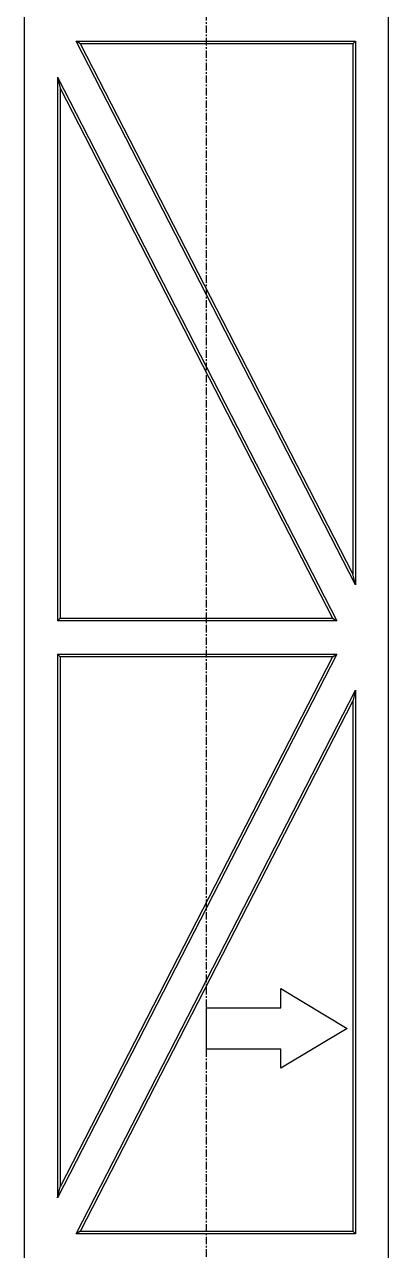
# Model space of a CAD drawing. Extents: x -268 to 907, y 393 to 1224.
# Drawn here: x 238.7 to 260.7, y 885.1 to 959.1 of the extents above; entities that cross this region are included whole.
import ezdxf

# ---------------------------------------------------------------- set-up
doc = ezdxf.new("R2010")
doc.units = 0
doc.header["$LTSCALE"] = 1.21
doc.header["$MEASUREMENT"] = 0
doc.linetypes.add('CENTER', pattern=[0.6, 0.375, -0.075, 0.075, -0.075])
doc.layers.get('0').update_dxf_attribs({"linetype": 'CONTINUOUS'})

msp = doc.modelspace()

# ---------------------------------------------------------------- linework, layer by layer
at = {"color": 1, "linetype": 'CENTER'}
msp.add_line((249.66401, 635.19808), (249.66401, 1018.89201), dxfattribs=at)
at = {"color": 7, "linetype": 'Continuous'}
for p, q in [((238.66401, 848.04504), (238.66401, 996.09201)), ((260.66401, 848.04504), (260.66401, 996.09201)), ((258.66401, 925.25504), (241.78851, 958.06852)), ((242.04616, 957.9113), (241.78851, 958.06852)), ((241.78851, 958.06852), (258.66401, 958.06852)), ((258.50679, 925.90453), (242.04616, 957.9113)), ((258.50679, 957.9113), (242.04616, 957.9113)), ((258.66401, 958.06852), (258.50679, 957.9113)), ((258.50679, 957.9113), (258.50679, 925.90453)), ((258.66401, 958.06852), (258.66401, 925.25504)), ((240.66401, 955.88201), (240.66401, 923.06852)), ((240.66401, 955.88201), (240.82124, 955.23252)), ((240.66401, 955.88201), (257.53952, 923.06852)), ((240.82124, 955.23252), (240.82124, 923.22575)), ((240.82124, 955.23252), (257.28186, 923.22575)), ((258.66401, 925.25504), (258.50679, 925.90453)), ((240.66401, 923.06852), (240.82124, 923.22575)), ((257.53952, 923.06852), (240.66401, 923.06852)), ((240.82124, 923.22575), (257.28186, 923.22575)), ((257.28186, 923.22575), (257.53952, 923.06852)), ((257.53952, 921.06852), (240.66401, 888.25504)), ((240.66401, 921.06852), (240.66401, 888.25504)), ((240.66401, 921.06852), (240.82124, 920.9113)), ((240.66401, 921.06852), (257.53952, 921.06852)), ((257.28186, 920.9113), (240.82124, 888.90453)), ((240.82124, 920.9113), (240.82124, 888.90453)), ((257.28186, 920.9113), (240.82124, 920.9113)), ((257.28186, 920.9113), (257.53952, 921.06852)), ((241.78851, 886.06852), (258.66401, 918.88201)), ((258.66401, 918.88201), (258.50679, 918.23252)), ((258.66401, 918.88201), (258.66401, 886.06852)), ((242.04616, 886.22575), (258.50679, 918.23252)), ((258.50679, 918.23252), (258.50679, 886.22575)), ((254.16401, 899.72486), (254.16401, 900.87486)), ((254.16401, 900.87486), (258.16401, 898.47486)), ((249.66401, 897.22486), (249.66401, 899.72486)), ((249.66401, 899.72486), (254.16401, 899.72486)), ((258.16401, 898.47486), (254.16401, 896.07486)), ((254.16401, 897.22486), (249.66401, 897.22486)), ((254.16401, 896.07486), (254.16401, 897.22486)), ((240.66401, 888.25504), (240.82124, 888.90453)), ((242.04616, 886.22575), (241.78851, 886.06852)), ((258.66401, 886.06852), (241.78851, 886.06852)), ((242.04616, 886.22575), (258.50679, 886.22575)), ((258.66401, 886.06852), (258.50679, 886.22575))]:
    msp.add_line(p, q, dxfattribs=at)

doc.saveas('drawing.dxf')
